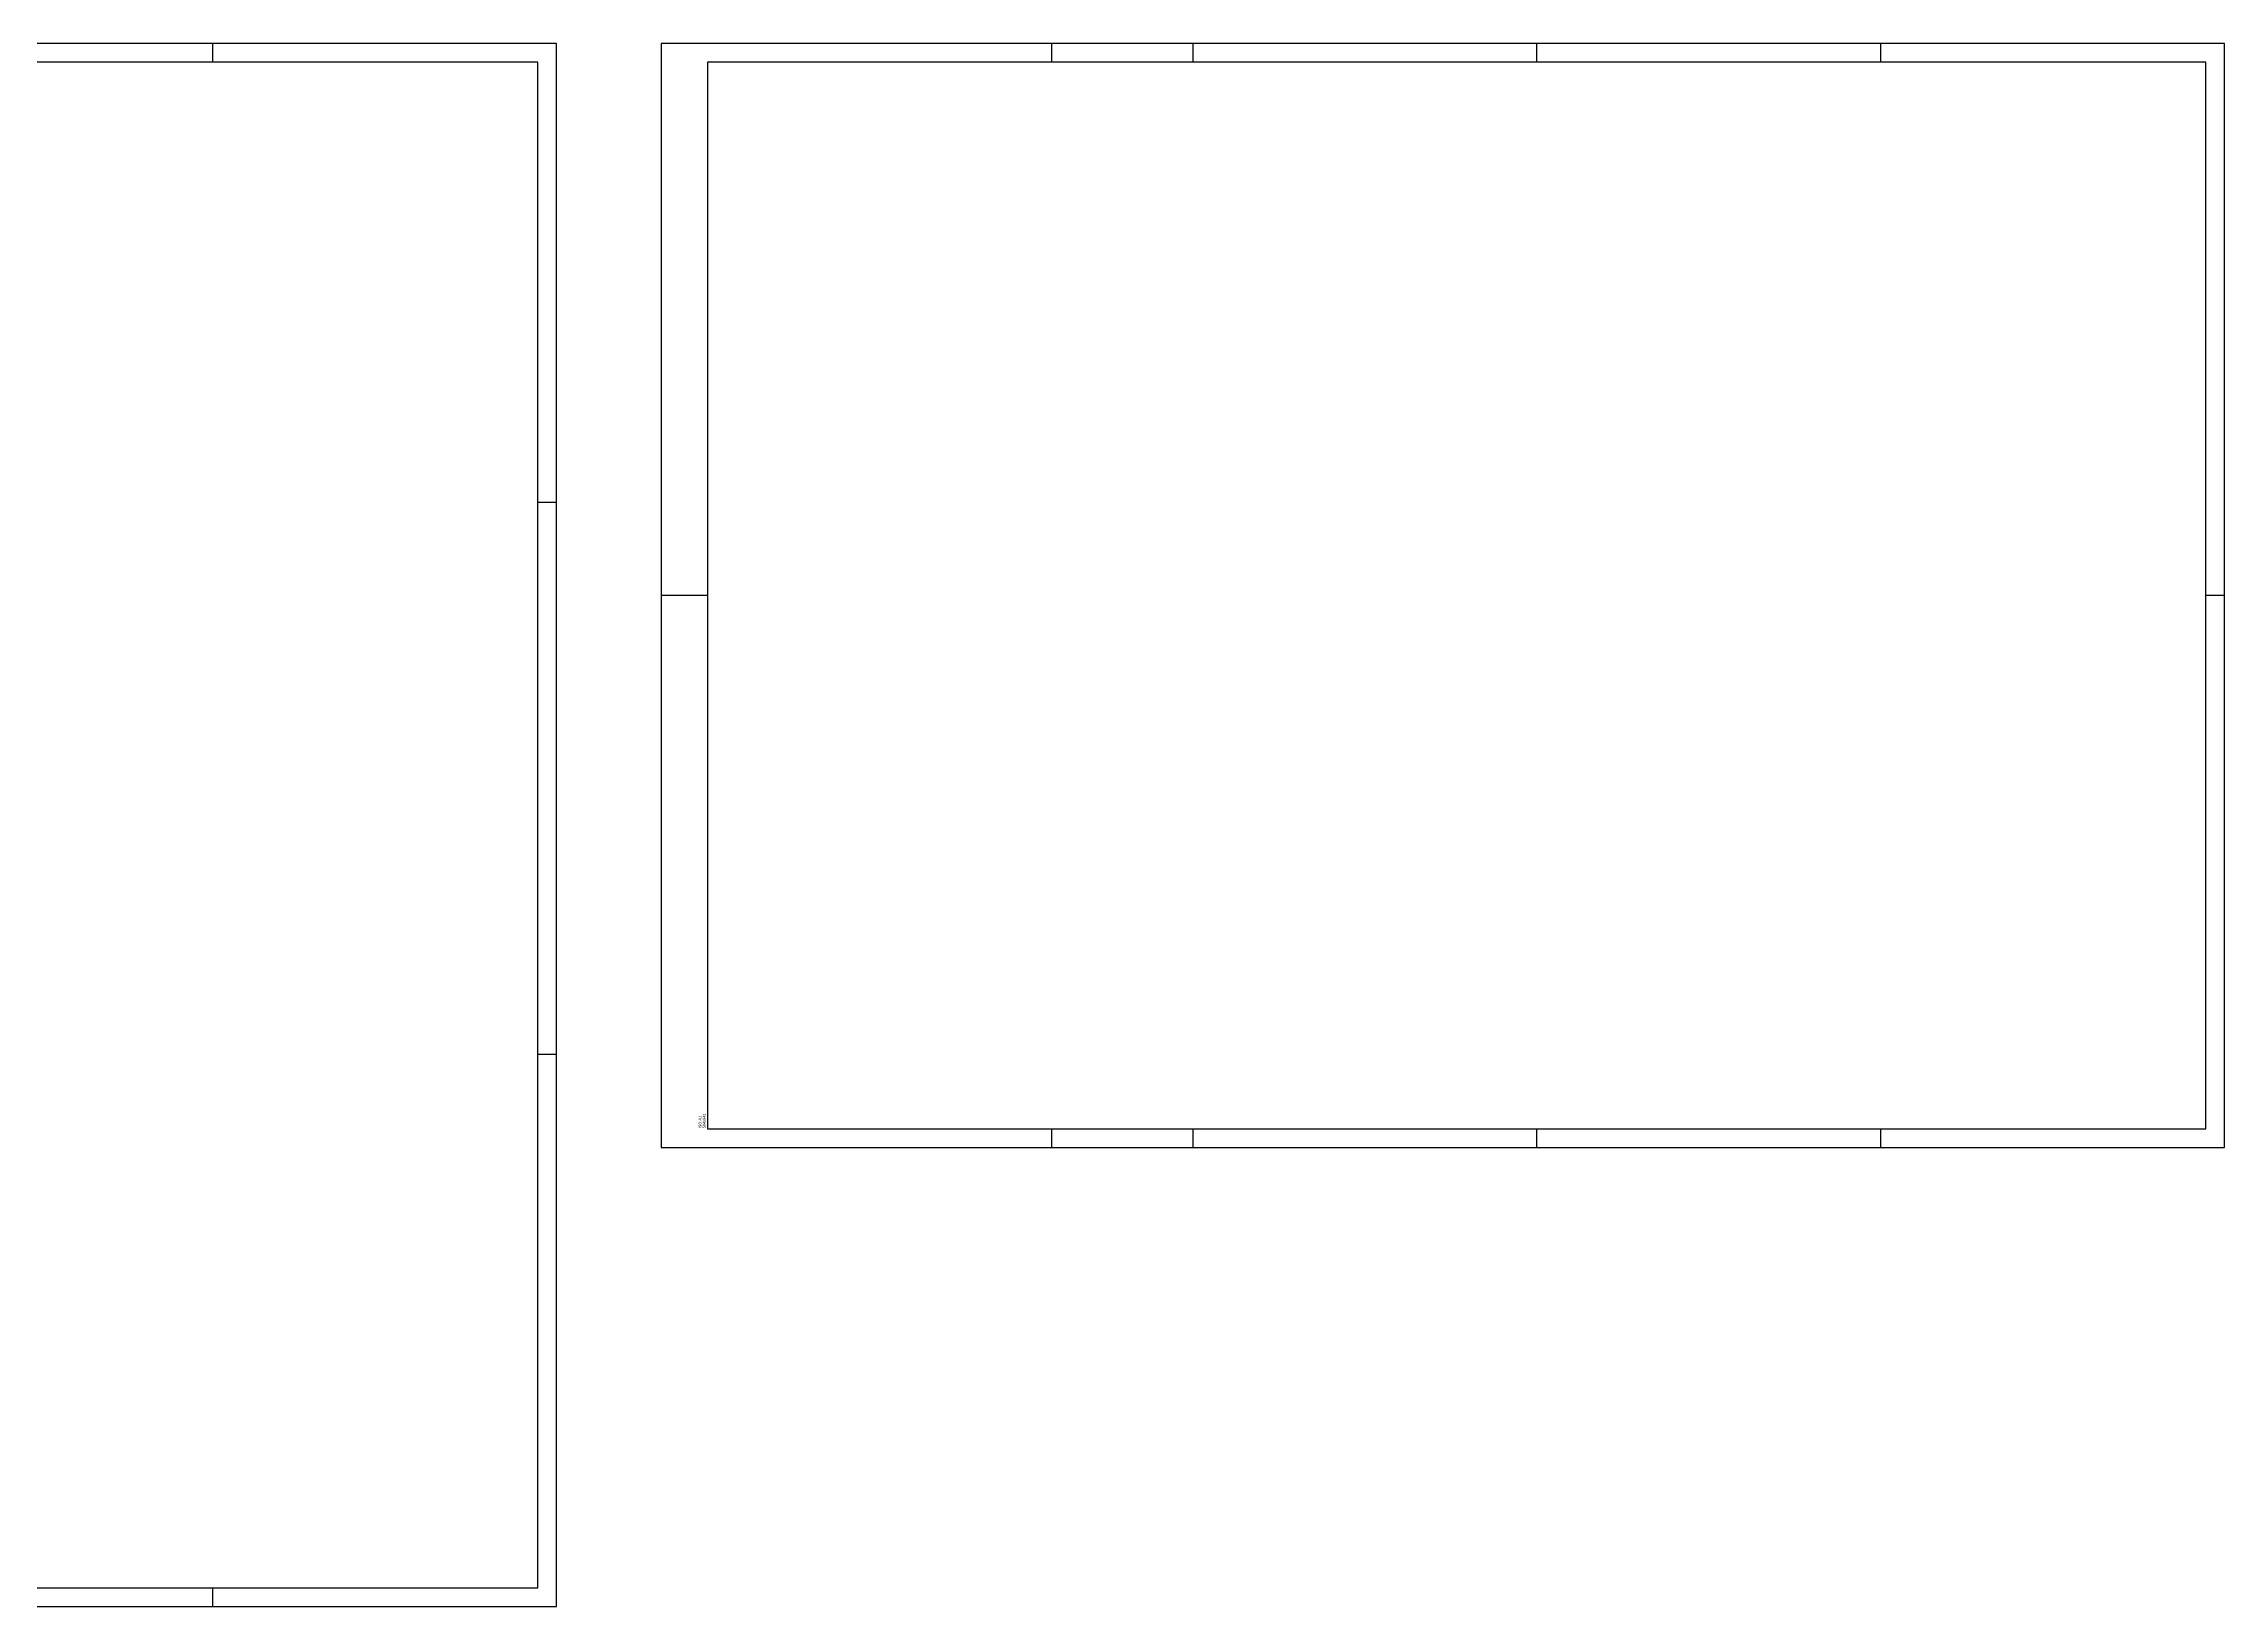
# Model space of a CAD drawing. Header units: millimetres. Extents: x 0 to 687901, y 0 to 346525.
# Drawn here: x 96637 to 213958, y 260662 to 344762 of the extents above; entities that cross this region are included whole.
import ezdxf

# ---------------------------------------------------------------- set-up
doc = ezdxf.new("R2010")
doc.units = ezdxf.units.MM
doc.layers.add('ARQ_Prancha', color=7, linetype='Continuous')
doc.layers.add('ARQ_Prancha lin_grossa', color=111, linetype='Continuous')
doc.styles.add('DES-ROMANS', font='arial.ttf')

msp = doc.modelspace()

# ---------------------------------------------------------------- linework, layer by layer
at = {"layer": 'ARQ_Prancha'}
for p, q in [((105720, 344762), (105720, 343762)), ((150858, 344762), (150858, 343762)), ((158458, 344762), (158458, 343762)), ((176958, 344762), (176958, 343762)), ((195458, 344762), (195458, 343762)), ((213958, 344762), (212958, 344762)), ((124220, 320062), (123220, 320062)), ((132358, 315062), (129858, 315062)), ((213958, 315062), (212958, 315062)), ((124220, 290362), (123220, 290362)), ((150858, 286362), (150858, 285362)), ((158458, 286362), (158458, 285362)), ((176958, 286362), (176958, 285362)), ((195458, 286362), (195458, 285362)), ((105720, 261662), (105720, 260662))]:
    msp.add_line(p, q, dxfattribs=at)
for points in [[(5320, 260662), (124220, 260662), (124220, 344762), (5320, 344762)], [(129858, 285362), (213958, 285362), (213958, 344762), (129858, 344762)]]:
    msp.add_lwpolyline(points, close=True, dxfattribs=at)
at = {"layer": 'ARQ_Prancha lin_grossa'}
for points in [[(123220, 261662), (123220, 343762), (7820, 343762), (7820, 261662), (123220, 261662)], [(212958, 286362), (212958, 343762), (132358, 343762), (132358, 286362), (212958, 286362)]]:
    msp.add_lwpolyline(points, close=True, dxfattribs=at)

# ---------------------------------------------------------------- texts
at = {"layer": 'ARQ_Prancha', "style": 'DES-ROMANS'}
for s, p in [('ISO A1', (132025, 286388)), ('594x841', (132250, 286388))]:
    msp.add_text(s, height=150, rotation=90, dxfattribs=at).set_placement(p)

doc.saveas('drawing.dxf')
